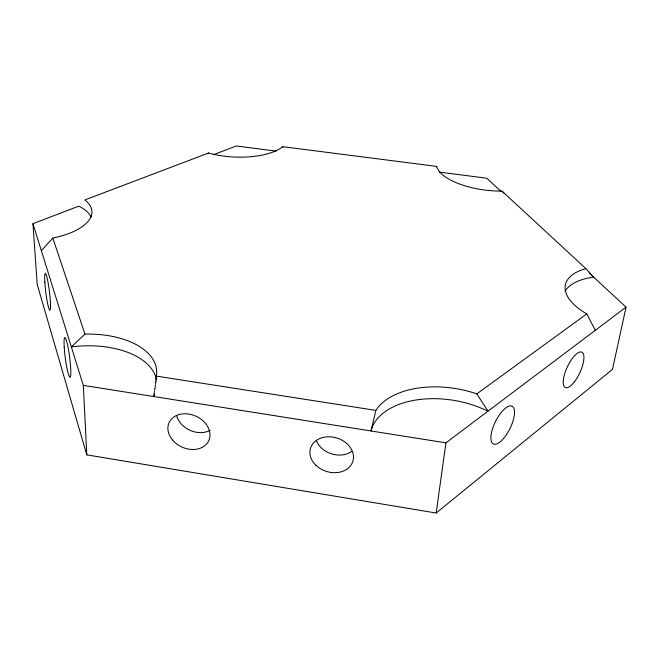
<?xml version="1.0" encoding="UTF-8"?>
<svg xmlns="http://www.w3.org/2000/svg" width="659" height="659" viewBox="0 0 659 659"><rect width="100%" height="100%" fill="white"/><g stroke="black" fill="none" stroke-linecap="round" stroke-linejoin="round"><path stroke-width="0.99" d="M565.117 291.146A64.533 30.149 11.6 0 1 593.668 277.159L585.892 268.633L502.001 191.126A52.209 20.75 7 0 1 436.67 166.398L282.596 146.669A50.479 19.721 2 0 1 208.549 153.02L84.863 199.932A60.381 26.212 -2.7 0 1 52.827 238.056L84.953 334.105A74.895 41.204 -3.8 0 1 156.315 376.1L156.224 377.302M156.208 377.607L156.158 378.208M156.134 378.513L156.051 379.419M156.026 379.716L155.969 380.317M155.911 380.918L155.853 381.52M155.821 381.825L155.771 382.278M155.738 382.574L155.573 383.925M155.442 384.98L154.865 389.024M91.189 217.19A60.076 26.517 -2.9 0 0 78.841 206.143L32.95 223.681L37.201 284.424L86.79 454.858L436.167 513.023L445.929 442.848L626.05 307.135L589.138 272.966M154.816 389.321L154.741 389.774M154.544 390.968L154.338 392.163M154.198 392.912L154.058 393.654M153.918 394.403L153.736 395.301M153.679 395.598L153.489 396.487A74.434 41.575 -4 0 0 154.618 394.173M626.05 307.135L612.475 369.386L436.167 513.023M585.892 268.633A64.87 29.828 11.4 0 0 586.782 313.906L476.811 393.893A77.111 45.298 9 0 0 375.869 410.384L371.001 430.97A76.617 45.685 9.2 0 1 487.907 411.216L487.223 410.03M436.464 166.892L436.67 166.398M52.827 238.056L41.36 250.684M84.953 334.105L71.345 346.939A74.434 41.575 -4 0 1 156.488 379.988M207.437 153.893L208.549 153.02M213.607 154.643L236.284 145.977L276.088 151.1M439.561 172.131L486.77 178.21L500.914 191.299M156.315 376.1L375.869 410.384M32.95 223.681L83.314 385.367L445.929 442.848M502.001 191.126L504.193 193.441M476.811 393.893L487.075 409.774M282.596 146.669L282.991 147.311M595.324 330.283L586.782 313.906M83.314 385.367L86.79 454.858M210.114 430.311A21.368 16.763 24.3 0 1 176.628 415.59M351.774 451.407A21.706 17.307 17 0 1 316.295 440.369M44.837 282.217A18.403 1.845 82.9 0 0 49.787 310.092A18.403 1.845 82.9 0 0 48.181 283.205A18.403 1.845 82.9 0 0 44.837 282.217M64.22 347.211A20.075 2.199 82.6 0 0 69.961 377.302A20.075 2.199 82.6 0 0 68.116 347.688A20.075 2.199 82.6 0 0 64.22 347.211M172.526 440.014A21.813 16.945 24.3 0 0 208.59 441.102A21.813 16.945 24.3 0 0 185.714 413.786A21.813 16.945 24.3 0 0 172.526 440.014M315.883 465.254A22.167 17.496 17.1 0 0 352.606 462.083A22.167 17.496 17.1 0 0 326.609 436.884A22.167 17.496 17.1 0 0 315.883 465.254M503.583 438.457A21.088 8.056 -63.6 0 0 512.463 406.446A21.088 8.056 -63.6 0 0 492.042 430.393A21.088 8.056 -63.6 0 0 503.583 438.457M574.351 381.915A19.523 6.911 -65 0 0 582.136 352.326A19.523 6.911 -65 0 0 564.252 375.309A19.523 6.911 -65 0 0 574.351 381.915"/></g></svg>
